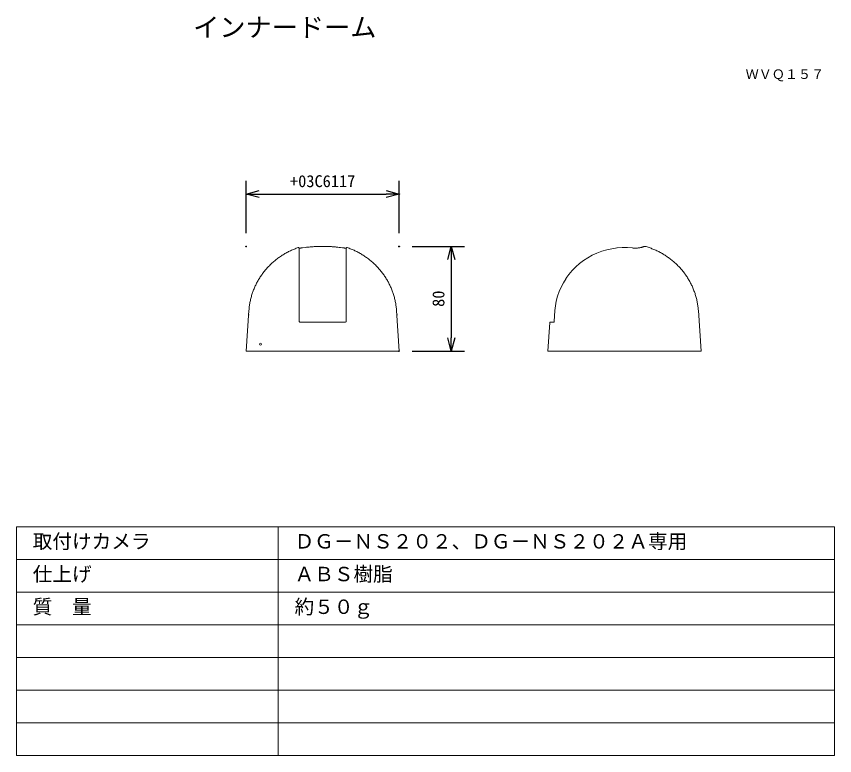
# Model space of a CAD drawing. Units: millimetres, scale not verified. Extents: x -63 to 62, y -56 to 57.
import ezdxf
from ezdxf.enums import TextEntityAlignment as Align

# ---------------------------------------------------------------- set-up
doc = ezdxf.new("R2010")
doc.units = ezdxf.units.MM
doc.header["$LTSCALE"] = 0.125
doc.header["$PDMODE"] = 32
doc.header["$PDSIZE"] = 0.0625
for name, color, linetype in [('0-0_0', 7, 'Continuous'), ('0-1_DEFPOINTS', 7, 'Continuous'), ('0-3_MOJI1', 7, 'Continuous'), ('0-5_TOUROKU', 7, 'Continuous'), ('0-6_SUNPO', 7, 'Continuous')]:
    doc.layers.add(name, color=color, linetype=linetype)
doc.layers.add('0-2_WAKU', color=1, linetype='Continuous', lineweight=18)
doc.layers.add('0-4_GAIKEI', color=7, linetype='Continuous', lineweight=18)
doc.styles.add('ＭＳ ゴシック', font='')
doc.styles.get('ＭＳ ゴシック').set_extended_font_data('MS Gothic')

# ---------------------------------------------------------------- blocks, each defined once
blk = doc.blocks.new('_OPEN30')
at = {"layer": '0-0_0'}
blk.add_line((0, 0), (-1, 0), dxfattribs=at)
blk.add_lwpolyline([(-1, 0.26795), (0, 0), (-1, -0.26795)], dxfattribs=at)
blk = doc.blocks.new('D3')
at = {"layer": '0-1_DEFPOINTS'}
for p in [(-5.0299, 18.0204), (-5.0299, 2.0204), (2.9701, 2.0204)]:
    blk.add_point(p, dxfattribs=at)
at = {"layer": '0-6_SUNPO'}
for p, q in [((-3.0299, 18.0204), (4.9701, 18.0204)), ((2.9701, 16.0204), (2.9701, 4.0204)), ((-3.0299, 2.0204), (4.9701, 2.0204))]:
    blk.add_line(p, q, dxfattribs=at)
at = {"layer": '0-6_SUNPO', "xscale": 2, "yscale": 2}
for p, rotation in [((2.9701, 18.0204), 90), ((2.9701, 2.0204), 270)]:
    blk.add_blockref('_OPEN30', p, dxfattribs=dict(at, rotation=rotation))
at = {"layer": '0-6_SUNPO', "style": 'ＭＳ ゴシック'}
blk.add_text('80', height=1.833, rotation=90, dxfattribs=at).set_placement((2.4701, 8.7704), align=Align.BOTTOM_LEFT)
blk = doc.blocks.new('D4')
at = {"layer": '0-1_DEFPOINTS'}
for p in [(-4.9682, 26.0204), (-28.3682, 18.0204), (-4.9682, 18.0204)]:
    blk.add_point(p, dxfattribs=at)
at = {"layer": '0-6_SUNPO'}
for p, q in [((-28.3682, 20.0204), (-28.3682, 28.0204)), ((-4.9682, 20.0204), (-4.9682, 28.0204)), ((-26.3682, 26.0204), (-6.9682, 26.0204))]:
    blk.add_line(p, q, dxfattribs=at)
at = {"layer": '0-6_SUNPO', "xscale": 2, "yscale": 2, "rotation": 180}
blk.add_blockref('_OPEN30', (-28.3682, 26.0204), dxfattribs=at)
at = {"layer": '0-6_SUNPO', "xscale": 2, "yscale": 2}
blk.add_blockref('_OPEN30', (-4.9682, 26.0204), dxfattribs=at)
at = {"layer": '0-6_SUNPO', "style": 'ＭＳ ゴシック'}
blk.add_text('+03C6117', height=1.833, dxfattribs=at).set_placement((-21.6682, 26.5204), align=Align.BOTTOM_LEFT)

msp = doc.modelspace()

# ---------------------------------------------------------------- linework, layer by layer
at = {"layer": '0-2_WAKU', "color": 4}
for p, q in [((-62.5146, -21.3561), (-62.5146, -56.3561)), ((-62.5146, -21.3561), (62.4854, -21.3561)), ((-22.5146, -21.3561), (-22.5146, -56.3561)), ((62.4854, -21.3561), (62.4854, -56.3561)), ((62.4854, -56.3561), (-62.5146, -56.3561))]:
    msp.add_line(p, q, dxfattribs=at)
at = {"layer": '0-2_WAKU'}
for p, q in [((-62.5146, -26.3561), (62.4854, -26.3561)), ((-62.5146, -31.3561), (62.4854, -31.3561)), ((-62.5146, -36.3561), (62.4854, -36.3561)), ((-62.5146, -41.3561), (62.4854, -41.3561)), ((-62.5146, -46.3561), (62.4854, -46.3561)), ((-62.5146, -51.3561), (62.4854, -51.3561))]:
    msp.add_line(p, q, dxfattribs=at)
at = {"layer": '0-4_GAIKEI'}
for p, q in [((-18.1819, 21.3479), (-18.373, 21.3251)), ((-18.0488, 21.3631), (-18.1819, 21.3479)), ((-17.9113, 21.3781), (-18.0488, 21.3631)), ((-17.7696, 21.3928), (-17.9113, 21.3781)), ((-17.6238, 21.4071), (-17.7696, 21.3928)), ((-17.4739, 21.4208), (-17.6238, 21.4071)), ((-17.32, 21.4338), (-17.4739, 21.4208)), ((-17.162, 21.446), (-17.32, 21.4338)), ((-13.3854, 21.3639), (-13.5667, 21.3835)), ((-13.215, 21.3444), (-13.3854, 21.3639)), ((-12.9793, 21.316), (-13.215, 21.3444)), ((-12.4165, 21.2468), (-12.5219, 21.2591)), ((29.2397, 21.2528), (28.4522, 21.1403)), ((30.0327, 21.3077), (29.2384, 21.2526)), ((30.8279, 21.305), (30.0314, 21.3077)), ((31.6044, 21.2465), (30.8265, 21.3051)), ((33.4579, 21.4933), (33.4372, 21.4855)), ((-19.3124, 21.2225), (-19.3144, 21.2225)), ((-19.3134, 21.2137), (-19.3134, 10.0256)), ((-12.1123, 21.2226), (-12.1206, 21.2225)), ((-12.1134, 10.0256), (-12.1134, 21.2137)), ((25.4669, 20.1404), (24.7798, 19.7602)), ((26.1811, 20.4701), (25.4657, 20.1398)), ((26.9197, 20.7479), (26.1799, 20.4696)), ((27.6787, 20.9719), (26.9185, 20.7475)), ((28.4535, 21.1406), (27.6773, 20.9716)), ((31.6038, 21.2412), (31.6044, 21.2465)), ((23.5087, 18.8626), (22.9279, 18.3484)), ((24.1271, 19.3341), (23.5077, 18.8617)), ((24.781, 19.7609), (24.126, 19.3333)), ((22.3906, 17.7974), (21.8955, 17.2089)), ((22.9289, 18.3493), (22.3897, 17.7964)), ((21.4485, 16.5905), (21.0484, 15.9412)), ((21.8963, 17.21), (21.4478, 16.5894)), ((20.6997, 15.2692), (20.4016, 14.5731)), ((21.049, 15.9424), (20.6992, 15.268)), ((20.1572, 13.8616), (19.9659, 13.1332)), ((20.4021, 14.5744), (20.1568, 13.8603)), ((-26.9877, 11.6662), (-27.4134, 5.4985)), ((-4.439, 11.6662), (-4.0134, 5.4985)), ((19.7493, 11.6666), (19.6294, 10.0329)), ((19.8297, 12.3967), (19.7493, 11.6666)), ((19.7549, 11.6662), (19.7493, 11.6666)), ((42.0933, 5.4985), (41.6677, 11.6662)), ((19.6286, 10.0235), (19.625, 9.9945)), ((19.6294, 10.0329), (19.6285, 10.0219)), ((19.6349, 10.0325), (19.6294, 10.0329)), ((-12.2134, 9.9256), (-19.2134, 9.9256)), ((18.6933, 5.4985), (18.9919, 9.8325)), ((19.0916, 9.9256), (19.6074, 9.9256)), ((19.6154, 9.9495), (19.6096, 9.9313)), ((19.6207, 9.971), (19.6151, 9.9486)), ((19.6252, 9.9959), (19.6204, 9.9698)), ((-4.0134, 5.4985), (-27.4134, 5.4985)), ((42.0933, 5.4985), (18.6933, 5.4985))]:
    msp.add_line(p, q, dxfattribs=at)
for points in [[(-19.4491, 21.3071), (-19.6027, 21.2535), (-19.7532, 21.1986), (-19.9029, 21.1417), (-20.0518, 21.0826), (-20.1997, 21.0215), (-20.3468, 20.9584), (-20.4929, 20.8932), (-20.638, 20.8261), (-20.7822, 20.7569), (-20.9253, 20.6857), (-21.0674, 20.6126), (-21.2083, 20.5375), (-21.3482, 20.4604), (-21.487, 20.3814), (-21.6245, 20.3005), (-21.7609, 20.2178), (-21.896, 20.1331), (-22.0299, 20.0466), (-22.1626, 19.9582), (-22.2939, 19.868), (-22.4239, 19.776), (-22.5525, 19.6822), (-22.6797, 19.5866), (-22.8056, 19.4893), (-22.93, 19.3902), (-23.0529, 19.2895), (-23.1743, 19.187), (-23.2943, 19.0829), (-23.4127, 18.9771), (-23.5296, 18.8697), (-23.6448, 18.7607), (-23.7585, 18.6501), (-23.8705, 18.5379), (-23.9809, 18.4242), (-24.0897, 18.309), (-24.1967, 18.1923), (-24.302, 18.0741), (-24.4056, 17.9544), (-24.5074, 17.8334)], [(-18.9246, 21.2567), (-19.016, 21.2461), (-19.0587, 21.2414), (-19.0994, 21.2372), (-19.1377, 21.2334), (-19.1736, 21.2301), (-19.2071, 21.2274), (-19.2378, 21.2253), (-19.2657, 21.2238), (-19.2906, 21.2228), (-19.3124, 21.2225)], [(-18.373, 21.3251), (-18.8261, 21.2687), (-18.9246, 21.2567)], [(-13.5667, 21.3835), (-13.6613, 21.3933), (-13.7582, 21.4028), (-13.8573, 21.4122), (-13.9582, 21.4213), (-14.0608, 21.4301), (-14.1648, 21.4384), (-14.2699, 21.4464), (-14.3759, 21.4539), (-14.4825, 21.4609), (-14.5896, 21.4673), (-14.6967, 21.4732), (-14.8039, 21.4785), (-14.9109, 21.4832), (-15.0176, 21.4873), (-15.1237, 21.4908), (-15.2292, 21.4937), (-15.3339, 21.4961), (-15.4376, 21.4978), (-15.5402, 21.499), (-15.6415, 21.4997), (-15.7414, 21.4998), (-15.8399, 21.4994), (-15.9368, 21.4985), (-16.0323, 21.4972), (-16.1264, 21.4954), (-16.2191, 21.4932), (-16.3106, 21.4906), (-16.4007, 21.4876), (-16.4897, 21.4842), (-16.5774, 21.4805), (-16.6641, 21.4765), (-16.7496, 21.4721), (-16.8341, 21.4675), (-16.9176, 21.4625), (-17.0001, 21.4573), (-17.162, 21.446)], [(-12.5219, 21.2591), (-12.7015, 21.2813), (-12.9793, 21.316)], [(-11.9777, 21.3071), (-11.824, 21.2535), (-11.6735, 21.1986), (-11.5238, 21.1417), (-11.375, 21.0826), (-11.227, 21.0215), (-11.08, 20.9584), (-10.9338, 20.8932), (-10.7887, 20.8261), (-10.6446, 20.7569), (-10.5014, 20.6857), (-10.3594, 20.6126), (-10.2184, 20.5375), (-10.0785, 20.4604), (-9.9398, 20.3814), (-9.8022, 20.3005), (-9.6658, 20.2178), (-9.5307, 20.1331), (-9.3968, 20.0466), (-9.2642, 19.9582), (-9.1329, 19.868), (-9.0029, 19.776), (-8.8742, 19.6822), (-8.747, 19.5866), (-8.6212, 19.4893), (-8.4968, 19.3902), (-8.3738, 19.2895), (-8.2524, 19.187), (-8.1324, 19.0829), (-8.014, 18.9771), (-7.8972, 18.8697), (-7.7819, 18.7607), (-7.6682, 18.6501), (-7.5562, 18.5379), (-7.4458, 18.4242), (-7.3371, 18.309), (-7.23, 18.1923), (-7.1247, 18.0741), (-7.0212, 17.9544), (-6.9193, 17.8334)], [(33.4372, 21.4855), (33.4136, 21.4767), (33.3825, 21.4654), (33.3444, 21.4518), (33.2996, 21.4364), (33.2483, 21.4194), (33.1905, 21.4011), (33.1262, 21.3817), (33.0556, 21.3617), (32.9785, 21.3414), (32.8948, 21.3212), (32.8045, 21.3014), (32.7073, 21.2827), (32.6033, 21.2654), (32.4923, 21.2502), (32.3744, 21.2378), (32.2502, 21.2286), (32.1205, 21.2235), (31.9869, 21.2228), (31.852, 21.2269), (31.7185, 21.2355), (31.6044, 21.2465)], [(33.5203, 21.4961), (33.5002, 21.4995), (33.4787, 21.4987), (33.4579, 21.4933)], [(34.7317, 21.0826), (34.5829, 21.1417), (34.4332, 21.1986), (34.2827, 21.2535), (34.1314, 21.3063), (33.9794, 21.357), (33.8266, 21.4056), (33.6732, 21.4521), (33.5249, 21.4948)], [(-12.1206, 21.2225), (-12.1454, 21.2231), (-12.1741, 21.2244), (-12.2063, 21.2265), (-12.2419, 21.2292), (-12.2809, 21.2326), (-12.323, 21.2367), (-12.3682, 21.2414), (-12.4165, 21.2468)], [(39.5766, 17.3355), (39.482, 17.462), (39.3856, 17.5871), (39.2874, 17.7109), (39.1873, 17.8334), (39.0855, 17.9544), (38.982, 18.0741), (38.8766, 18.1923), (38.7696, 18.309), (38.6609, 18.4242), (38.5505, 18.5379), (38.4385, 18.6501), (38.3248, 18.7607), (38.2095, 18.8697), (38.0927, 18.9771), (37.9743, 19.0829), (37.8543, 19.187), (37.7329, 19.2895), (37.6099, 19.3902), (37.4855, 19.4893), (37.3597, 19.5866), (37.2324, 19.6822), (37.1038, 19.776), (36.9738, 19.868), (36.8425, 19.9582), (36.7099, 20.0466), (36.576, 20.1331), (36.4409, 20.2178), (36.3045, 20.3005), (36.1669, 20.3814), (36.0282, 20.4604), (35.8883, 20.5375), (35.7473, 20.6126), (35.6053, 20.6857), (35.4621, 20.7569), (35.318, 20.8261), (35.1728, 20.8932), (35.0267, 20.9584), (34.8797, 21.0215), (34.7317, 21.0826)], [(-24.5074, 17.8334), (-24.6074, 17.7109), (-24.7056, 17.5871), (-24.8021, 17.462), (-24.8966, 17.3355), (-24.9894, 17.2077), (-25.0802, 17.0786), (-25.1691, 16.9483), (-25.2562, 16.8168), (-25.3413, 16.6841), (-25.4244, 16.5502), (-25.5056, 16.4152), (-25.5849, 16.2791), (-25.6621, 16.1418), (-25.7373, 16.0036), (-25.8104, 15.8643), (-25.8816, 15.724), (-25.9507, 15.5827), (-26.0177, 15.4405), (-26.0826, 15.2974), (-26.1454, 15.1534), (-26.2061, 15.0086), (-26.2647, 14.8629), (-26.3212, 14.7164), (-26.3755, 14.5692), (-26.4276, 14.4212), (-26.4776, 14.2725), (-26.5254, 14.1231), (-26.5711, 13.9731), (-26.6145, 13.8225), (-26.6557, 13.6713), (-26.6947, 13.5195), (-26.7315, 13.3672), (-26.766, 13.2144), (-26.7984, 13.0611), (-26.8284, 12.9075), (-26.8563, 12.7534), (-26.8819, 12.5989), (-26.9052, 12.4441), (-26.9262, 12.289)], [(-6.9193, 17.8334), (-6.8193, 17.7109), (-6.7211, 17.5871), (-6.6247, 17.462), (-6.5301, 17.3355), (-6.4374, 17.2077), (-6.3465, 17.0786), (-6.2576, 16.9483), (-6.1705, 16.8168), (-6.0854, 16.6841), (-6.0023, 16.5502), (-5.9211, 16.4152), (-5.8419, 16.2791), (-5.7647, 16.1418), (-5.6894, 16.0036), (-5.6163, 15.8643), (-5.5451, 15.724), (-5.4761, 15.5827), (-5.4091, 15.4405), (-5.3441, 15.2974), (-5.2813, 15.1534), (-5.2206, 15.0086), (-5.162, 14.8629), (-5.1056, 14.7164), (-5.0512, 14.5692), (-4.9991, 14.4212), (-4.9491, 14.2725), (-4.9013, 14.1231), (-4.8557, 13.9731), (-4.8122, 13.8225), (-4.771, 13.6713), (-4.732, 13.5195), (-4.6952, 13.3672), (-4.6607, 13.2144), (-4.6283, 13.0611), (-4.5983, 12.9075), (-4.5704, 12.7534), (-4.5449, 12.5989), (-4.5215, 12.4441), (-4.5005, 12.289)], [(41.6677, 11.6662), (41.6557, 11.8222), (41.6415, 11.978), (41.625, 12.1336), (41.6062, 12.289), (41.5851, 12.4441), (41.5618, 12.5989), (41.5362, 12.7534), (41.5084, 12.9075), (41.4783, 13.0611), (41.446, 13.2144), (41.4115, 13.3672), (41.3747, 13.5195), (41.3357, 13.6713), (41.2944, 13.8225), (41.251, 13.9731), (41.2054, 14.1231), (41.1576, 14.2725), (41.1076, 14.4212), (41.0554, 14.5692), (41.0011, 14.7164), (40.9447, 14.8629), (40.8861, 15.0086), (40.8254, 15.1534), (40.7626, 15.2974), (40.6976, 15.4405), (40.6306, 15.5827), (40.5615, 15.724), (40.4904, 15.8643), (40.4172, 16.0036), (40.342, 16.1418), (40.2648, 16.2791), (40.1856, 16.4152), (40.1044, 16.5502), (40.0213, 16.6841), (39.9362, 16.8168), (39.8491, 16.9483), (39.7602, 17.0786), (39.6693, 17.2077), (39.5766, 17.3355)], [(19.9662, 13.1345), (19.8295, 12.3953), (19.7493, 11.6666)], [(-26.9262, 12.289), (-26.945, 12.1336), (-26.9615, 11.978), (-26.9758, 11.8222), (-26.9877, 11.6662)], [(-4.5005, 12.289), (-4.4817, 12.1336), (-4.4652, 11.978), (-4.451, 11.8222), (-4.439, 11.6662)], [(19.6099, 9.932), (19.6047, 9.9188), (19.6005, 9.9103), (19.5982, 9.9066), (19.598, 9.9064)]]:
    msp.add_lwpolyline(points, dxfattribs=at)
at = {"layer": '0-4_GAIKEI', "color": 1}
msp.add_circle((-25.2238, 6.5409), 0.15, dxfattribs=at)
at = {"layer": '0-4_GAIKEI'}
for centre, start, end in [((-19.4134, 21.2137), 0, 108.81062), ((-12.0134, 21.2137), 71.18938, 180), ((-19.2134, 10.0256), 180, 270), ((-12.2134, 10.0256), 270, 0), ((19.0916, 9.8256), 90, 176.03484)]:
    msp.add_arc(centre, 0.1, start, end, dxfattribs=at)
for p in [(-27.0391, 11.0256), (-4.3877, 11.0256)]:
    msp.add_point(p, dxfattribs=at)

# ---------------------------------------------------------------- block references
at = {"layer": '0-6_SUNPO'}
for name in ['D4', 'D3']:
    msp.add_blockref(name, (0.9548, 3.478), dxfattribs=at)

# ---------------------------------------------------------------- texts
at = {"layer": '0-3_MOJI1', "style": 'ＭＳ ゴシック'}
for s, height, p in [('インナードーム', 2.933, (-35.5146, 52.6439)), ('取付けカメラ', 2.199, (-60.0146, -25.3561)), ('ＤＧ－ＮＳ２０２、ＤＧ－ＮＳ２０２Ａ専用', 2.199, (-20.0146, -25.3561)), ('仕上げ', 2.199, (-60.0146, -30.3561)), ('ＡＢＳ樹脂', 2.199, (-20.0146, -30.3561)), ('質\u3000量', 2.199, (-60.0146, -35.3561)), ('約５０ｇ', 2.199, (-20.0146, -35.3561))]:
    msp.add_text(s, height=height, dxfattribs=at).set_placement(p, align=Align.BOTTOM_LEFT)
at = {"layer": '0-5_TOUROKU', "style": 'ＭＳ ゴシック'}
msp.add_text('ＷＶＱ１５７', height=1.466, dxfattribs=at).set_placement((48.8853, 46.6439), align=Align.BOTTOM_LEFT)

doc.saveas('drawing.dxf')
